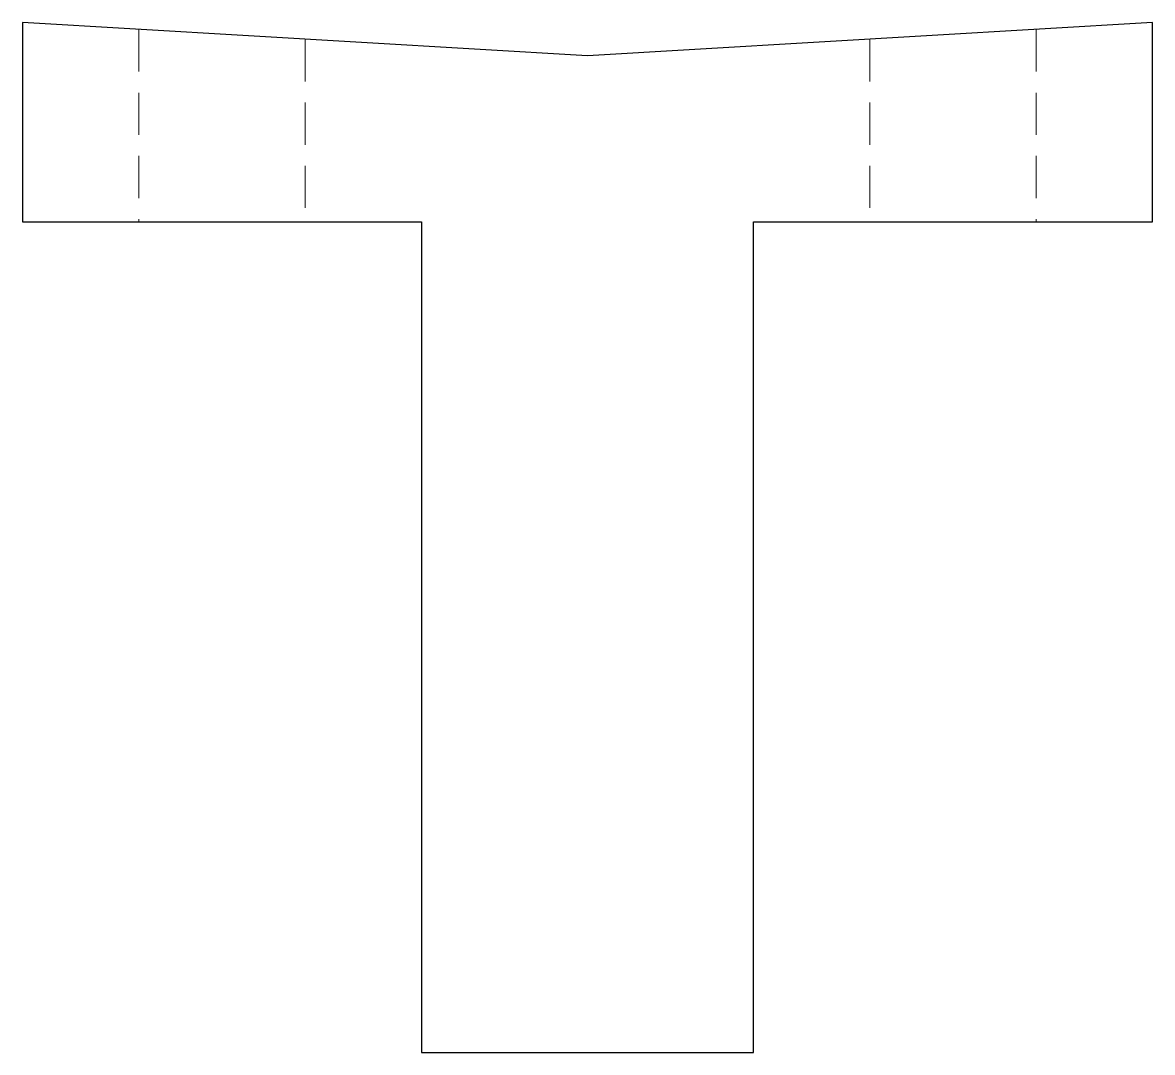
# Model space of a CAD drawing. Header units: millimetres. Extents: x 349 to 492, y 233 to 361.
# Drawn here: x 348.64 to 382.64, y 232.68 to 263.68 of the extents above.
import ezdxf

# ---------------------------------------------------------------- set-up
doc = ezdxf.new("R2010")
doc.units = ezdxf.units.MM
doc.linetypes.add('HIDDEN', pattern=[1.905, 1.27, -0.635])

msp = doc.modelspace()

# ---------------------------------------------------------------- linework, layer by layer
at = {"color": 7, "linetype": 'Continuous', "lineweight": 25}
for p, q in [((365.639, 262.679), (348.639, 263.679)), ((348.639, 263.679), (348.639, 257.679)), ((382.639, 263.679), (365.639, 262.679)), ((382.639, 257.679), (382.639, 263.679)), ((348.639, 257.679), (360.639, 257.679)), ((360.639, 257.679), (360.639, 232.679)), ((370.639, 257.679), (382.639, 257.679)), ((370.639, 232.679), (370.639, 257.679)), ((360.639, 232.679), (370.639, 232.679))]:
    msp.add_line(p, q, dxfattribs=at)
at = {"color": 7, "linetype": 'HIDDEN', "lineweight": 18}
for p, q in [((352.139, 263.473), (352.139, 257.679)), ((357.139, 263.179), (357.139, 257.679)), ((374.139, 263.179), (374.139, 257.679)), ((379.139, 263.473), (379.139, 257.679))]:
    msp.add_line(p, q, dxfattribs=at)

doc.saveas('drawing.dxf')
